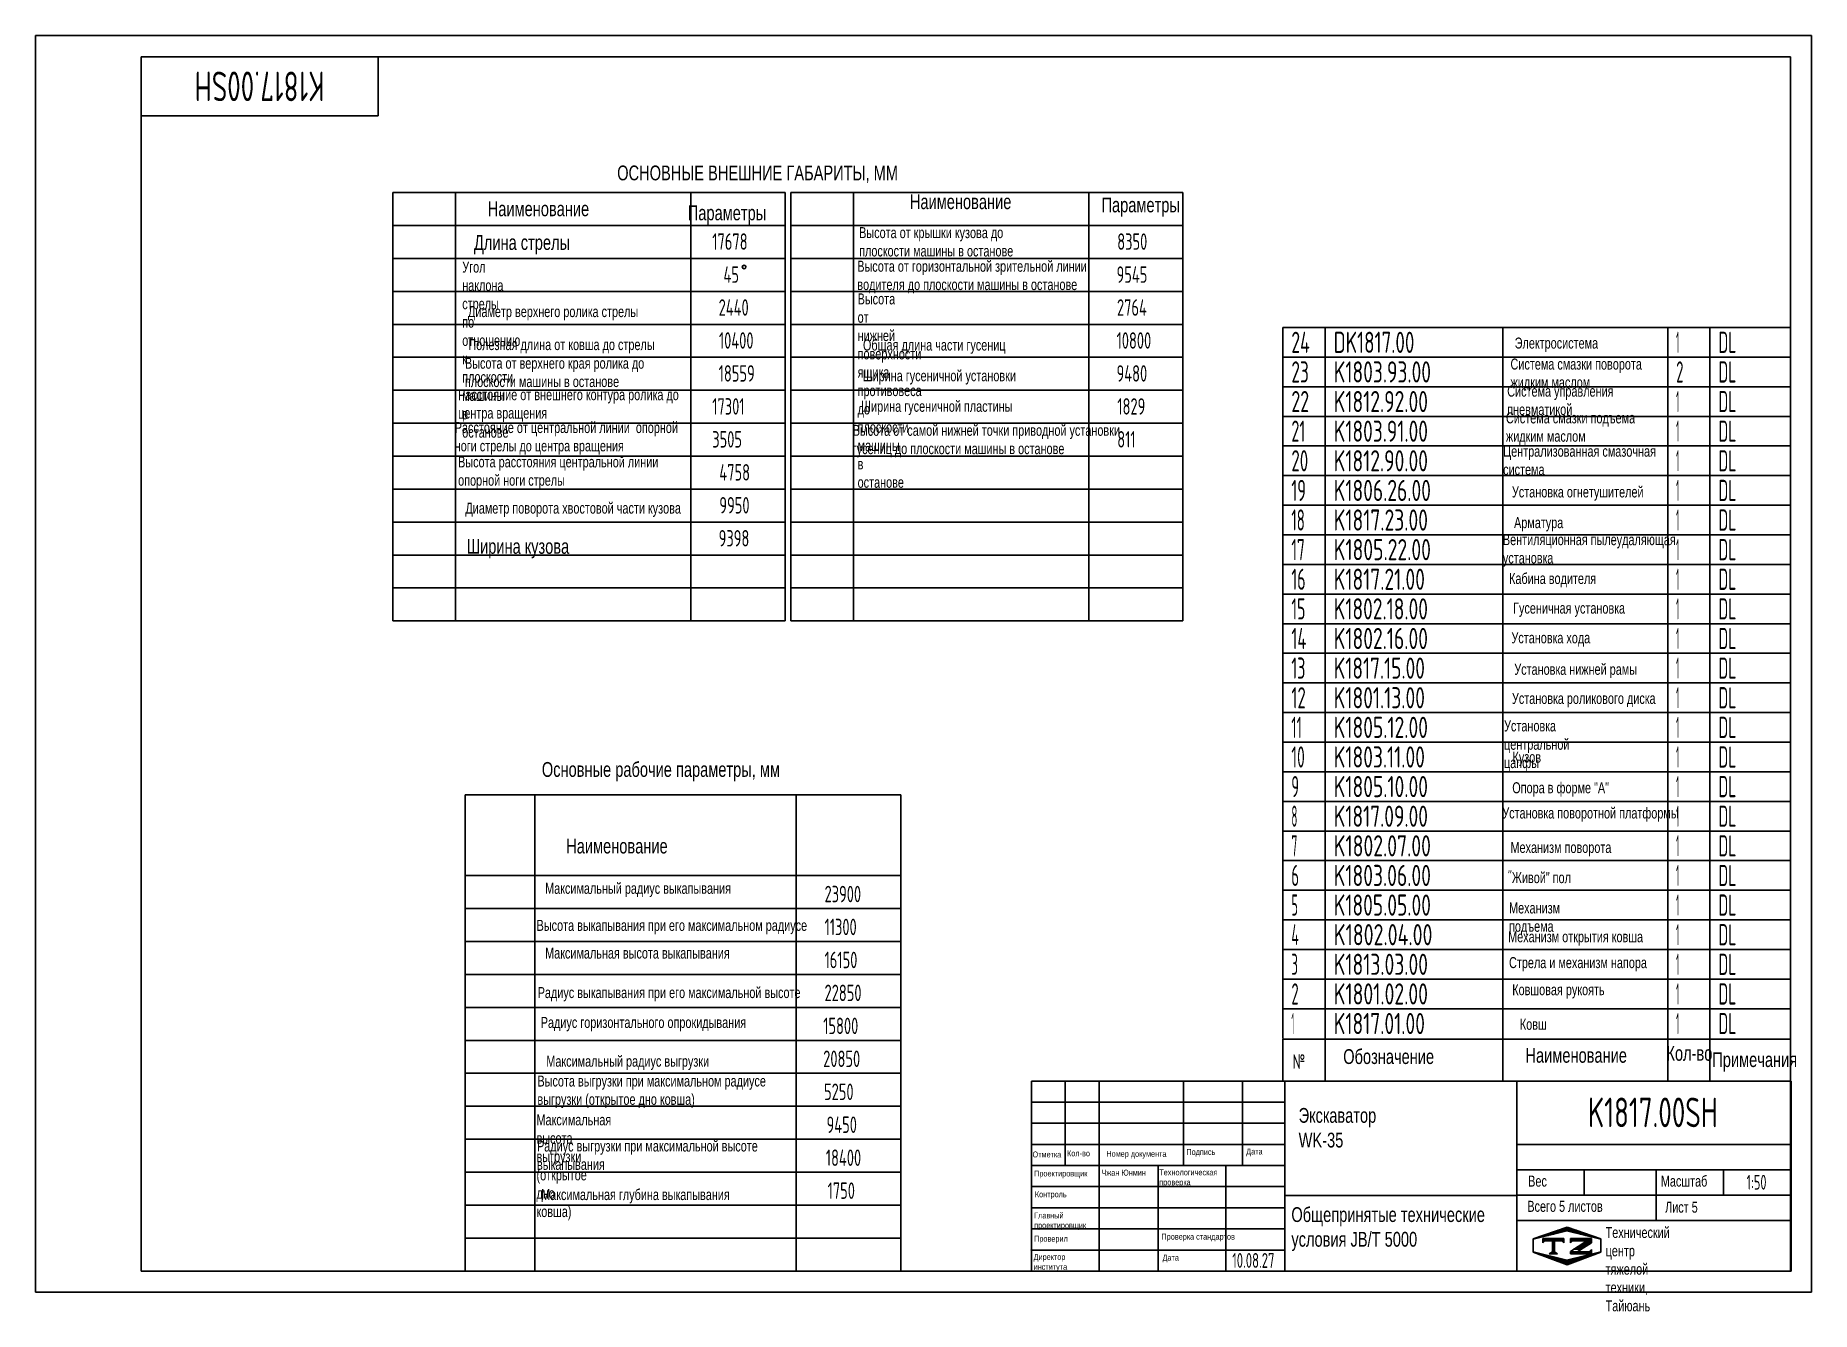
# Model space of a CAD drawing. Header units: millimetres. Extents: x 0 to 21000, y -227 to 14850.
import ezdxf
from ezdxf.enums import TextEntityAlignment as Align

# ---------------------------------------------------------------- set-up
doc = ezdxf.new("R2010")
doc.units = ezdxf.units.MM
doc.header["$LTSCALE"] = 500
doc.linetypes.add('F', pattern=[0.75, 0.5, -0.25])
for name, color, linetype in [('01', 7, 'Continuous'), ('02', 1, 'Continuous'), ('04', 2, 'F'), ('11', 3, 'Continuous'), ('THICK', 7, 'Continuous')]:
    doc.layers.add(name, color=color, linetype=linetype)
doc.styles.get("Standard").update_dxf_attribs({"font": 'isocp', "width": 0.707, "bigfont": 'intecad.shx'})

# ---------------------------------------------------------------- blocks, each defined once
blk = doc.blocks.new('*U94', base_point=(251.96, 168.31))
at = {"layer": '01'}
for p, q in [((251.96, 168.31), (251.96, 182.31)), ((195.96, 168.31), (251.96, 168.31))]:
    blk.add_line(p, q, dxfattribs=at)
blk = doc.blocks.new('*U95')
at = {"layer": '04'}
blk.add_blockref('*U94', (0, 0), dxfattribs=at)
blk = doc.blocks.new('*U96')
at = {"layer": '01'}
for points in [[(415, 292), (25, 292)], [(25, 292), (25, 5)], [(415, 5), (415, 292)], [(25, 5), (415, 5)]]:
    blk.add_lwpolyline(points, dxfattribs=at)
at = {"layer": '02'}
for points in [[(420, 297), (0, 297)], [(0, 297), (0, 0)], [(420, 0), (420, 297)], [(0, 0), (420, 0)]]:
    blk.add_lwpolyline(points, dxfattribs=at)
blk = doc.blocks.new('*U99')
at = {"layer": '01'}
for p, q in [((0, -350), (0, 0)), ((6000, -350), (6000, 0))]:
    blk.add_line(p, q, dxfattribs=at)
at = {"layer": '02'}
for p, q in [((0, 0), (500, 0)), ((500, -350), (500, 0)), ((500, 0), (2600, 0)), ((2600, -350), (2600, 0)), ((2600, 0), (4550, 0)), ((4550, -350), (4550, 0)), ((4550, 0), (5050, 0)), ((5050, -350), (5050, 0)), ((5050, 0), (6000, 0))]:
    blk.add_line(p, q, dxfattribs=at)
blk = doc.blocks.new('*U100')
at = {"layer": '01'}
for p, q in [((0, -350), (0, 0)), ((6000, -350), (6000, 0))]:
    blk.add_line(p, q, dxfattribs=at)
at = {"layer": '02'}
for p, q in [((0, 0), (500, 0)), ((500, -350), (500, 0)), ((500, 0), (2600, 0)), ((2600, -350), (2600, 0)), ((2600, 0), (4550, 0)), ((4550, -350), (4550, 0)), ((4550, 0), (5050, 0)), ((5050, -350), (5050, 0)), ((5050, 0), (6000, 0))]:
    blk.add_line(p, q, dxfattribs=at)
blk = doc.blocks.new('*U101')
at = {"layer": '01'}
for p, q in [((0, -350), (0, 0)), ((6000, -350), (6000, 0))]:
    blk.add_line(p, q, dxfattribs=at)
at = {"layer": '02'}
for p, q in [((0, 0), (500, 0)), ((500, -350), (500, 0)), ((500, 0), (2600, 0)), ((2600, -350), (2600, 0)), ((2600, 0), (4550, 0)), ((4550, -350), (4550, 0)), ((4550, 0), (5050, 0)), ((5050, -350), (5050, 0)), ((5050, 0), (6000, 0))]:
    blk.add_line(p, q, dxfattribs=at)
blk = doc.blocks.new('*U102')
at = {"layer": '01'}
for p, q in [((0, -350), (0, 0)), ((6000, -350), (6000, 0))]:
    blk.add_line(p, q, dxfattribs=at)
at = {"layer": '02'}
for p, q in [((0, 0), (500, 0)), ((500, -350), (500, 0)), ((500, 0), (2600, 0)), ((2600, -350), (2600, 0)), ((2600, 0), (4550, 0)), ((4550, -350), (4550, 0)), ((4550, 0), (5050, 0)), ((5050, -350), (5050, 0)), ((5050, 0), (6000, 0))]:
    blk.add_line(p, q, dxfattribs=at)
blk = doc.blocks.new('*U103')
at = {"layer": '01'}
for p, q in [((0, -350), (0, 0)), ((6000, -350), (6000, 0))]:
    blk.add_line(p, q, dxfattribs=at)
at = {"layer": '02'}
for p, q in [((0, 0), (500, 0)), ((500, -350), (500, 0)), ((500, 0), (2600, 0)), ((2600, -350), (2600, 0)), ((2600, 0), (4550, 0)), ((4550, -350), (4550, 0)), ((4550, 0), (5050, 0)), ((5050, -350), (5050, 0)), ((5050, 0), (6000, 0))]:
    blk.add_line(p, q, dxfattribs=at)
blk = doc.blocks.new('*U104')
at = {"layer": '01'}
for p, q in [((0, -350), (0, 0)), ((6000, -350), (6000, 0))]:
    blk.add_line(p, q, dxfattribs=at)
at = {"layer": '02'}
for p, q in [((0, 0), (500, 0)), ((500, -350), (500, 0)), ((500, 0), (2600, 0)), ((2600, -350), (2600, 0)), ((2600, 0), (4550, 0)), ((4550, -350), (4550, 0)), ((4550, 0), (5050, 0)), ((5050, -350), (5050, 0)), ((5050, 0), (6000, 0))]:
    blk.add_line(p, q, dxfattribs=at)
blk = doc.blocks.new('*U105')
at = {"layer": '01'}
for p, q in [((0, -350), (0, 0)), ((6000, -350), (6000, 0))]:
    blk.add_line(p, q, dxfattribs=at)
at = {"layer": '02'}
for p, q in [((0, 0), (500, 0)), ((500, -350), (500, 0)), ((500, 0), (2600, 0)), ((2600, -350), (2600, 0)), ((2600, 0), (4550, 0)), ((4550, -350), (4550, 0)), ((4550, 0), (5050, 0)), ((5050, -350), (5050, 0)), ((5050, 0), (6000, 0))]:
    blk.add_line(p, q, dxfattribs=at)
blk = doc.blocks.new('*U106')
at = {"layer": '01'}
for p, q in [((0, -350), (0, 0)), ((6000, -350), (6000, 0))]:
    blk.add_line(p, q, dxfattribs=at)
at = {"layer": '02'}
for p, q in [((0, 0), (500, 0)), ((500, -350), (500, 0)), ((500, 0), (2600, 0)), ((2600, -350), (2600, 0)), ((2600, 0), (4550, 0)), ((4550, -350), (4550, 0)), ((4550, 0), (5050, 0)), ((5050, -350), (5050, 0)), ((5050, 0), (6000, 0))]:
    blk.add_line(p, q, dxfattribs=at)
blk = doc.blocks.new('*U107')
at = {"layer": '01'}
for p, q in [((0, -350), (0, 0)), ((6000, -350), (6000, 0))]:
    blk.add_line(p, q, dxfattribs=at)
at = {"layer": '02'}
for p, q in [((0, 0), (500, 0)), ((500, -350), (500, 0)), ((500, 0), (2600, 0)), ((2600, -350), (2600, 0)), ((2600, 0), (4550, 0)), ((4550, -350), (4550, 0)), ((4550, 0), (5050, 0)), ((5050, -350), (5050, 0)), ((5050, 0), (6000, 0))]:
    blk.add_line(p, q, dxfattribs=at)
blk = doc.blocks.new('*U108')
at = {"layer": '01'}
for p, q in [((0, -350), (0, 0)), ((6000, -350), (6000, 0))]:
    blk.add_line(p, q, dxfattribs=at)
at = {"layer": '02'}
for p, q in [((0, 0), (500, 0)), ((500, -350), (500, 0)), ((500, 0), (2600, 0)), ((2600, -350), (2600, 0)), ((2600, 0), (4550, 0)), ((4550, -350), (4550, 0)), ((4550, 0), (5050, 0)), ((5050, -350), (5050, 0)), ((5050, 0), (6000, 0))]:
    blk.add_line(p, q, dxfattribs=at)
blk = doc.blocks.new('*U109')
at = {"layer": '01'}
for p, q in [((0, -350), (0, 0)), ((6000, -350), (6000, 0))]:
    blk.add_line(p, q, dxfattribs=at)
at = {"layer": '02'}
for p, q in [((0, 0), (500, 0)), ((500, -350), (500, 0)), ((500, 0), (2600, 0)), ((2600, -350), (2600, 0)), ((2600, 0), (4550, 0)), ((4550, -350), (4550, 0)), ((4550, 0), (5050, 0)), ((5050, -350), (5050, 0)), ((5050, 0), (6000, 0))]:
    blk.add_line(p, q, dxfattribs=at)
blk = doc.blocks.new('*U110')
at = {"layer": '01'}
for p, q in [((0, -350), (0, 0)), ((6000, -350), (6000, 0))]:
    blk.add_line(p, q, dxfattribs=at)
at = {"layer": '02'}
for p, q in [((0, 0), (500, 0)), ((500, -350), (500, 0)), ((500, 0), (2600, 0)), ((2600, -350), (2600, 0)), ((2600, 0), (4550, 0)), ((4550, -350), (4550, 0)), ((4550, 0), (5050, 0)), ((5050, -350), (5050, 0)), ((5050, 0), (6000, 0))]:
    blk.add_line(p, q, dxfattribs=at)
blk = doc.blocks.new('*U111')
at = {"layer": '01'}
for p, q in [((0, -350), (0, 0)), ((6000, -350), (6000, 0))]:
    blk.add_line(p, q, dxfattribs=at)
at = {"layer": '02'}
for p, q in [((0, 0), (500, 0)), ((500, -350), (500, 0)), ((500, 0), (2600, 0)), ((2600, -350), (2600, 0)), ((2600, 0), (4550, 0)), ((4550, -350), (4550, 0)), ((4550, 0), (5050, 0)), ((5050, -350), (5050, 0)), ((5050, 0), (6000, 0))]:
    blk.add_line(p, q, dxfattribs=at)
blk = doc.blocks.new('*U112')
at = {"layer": '01'}
for p, q in [((0, -350), (0, 0)), ((6000, -350), (6000, 0))]:
    blk.add_line(p, q, dxfattribs=at)
at = {"layer": '02'}
for p, q in [((0, 0), (500, 0)), ((500, -350), (500, 0)), ((500, 0), (2600, 0)), ((2600, -350), (2600, 0)), ((2600, 0), (4550, 0)), ((4550, -350), (4550, 0)), ((4550, 0), (5050, 0)), ((5050, -350), (5050, 0)), ((5050, 0), (6000, 0))]:
    blk.add_line(p, q, dxfattribs=at)
blk = doc.blocks.new('*U113')
at = {"layer": '01'}
for p, q in [((0, -350), (0, 0)), ((6000, -350), (6000, 0))]:
    blk.add_line(p, q, dxfattribs=at)
at = {"layer": '02'}
for p, q in [((0, 0), (500, 0)), ((500, -350), (500, 0)), ((500, 0), (2600, 0)), ((2600, -350), (2600, 0)), ((2600, 0), (4550, 0)), ((4550, -350), (4550, 0)), ((4550, 0), (5050, 0)), ((5050, -350), (5050, 0)), ((5050, 0), (6000, 0))]:
    blk.add_line(p, q, dxfattribs=at)
blk = doc.blocks.new('*U114')
at = {"layer": '01'}
for p, q in [((0, -350), (0, 0)), ((6000, -350), (6000, 0))]:
    blk.add_line(p, q, dxfattribs=at)
at = {"layer": '02'}
for p, q in [((0, 0), (500, 0)), ((500, -350), (500, 0)), ((500, 0), (2600, 0)), ((2600, -350), (2600, 0)), ((2600, 0), (4550, 0)), ((4550, -350), (4550, 0)), ((4550, 0), (5050, 0)), ((5050, -350), (5050, 0)), ((5050, 0), (6000, 0))]:
    blk.add_line(p, q, dxfattribs=at)
blk = doc.blocks.new('*U115')
at = {"layer": '01'}
for p, q in [((0, -350), (0, 0)), ((6000, -350), (6000, 0))]:
    blk.add_line(p, q, dxfattribs=at)
at = {"layer": '02'}
for p, q in [((0, 0), (500, 0)), ((500, -350), (500, 0)), ((500, 0), (2600, 0)), ((2600, -350), (2600, 0)), ((2600, 0), (4550, 0)), ((4550, -350), (4550, 0)), ((4550, 0), (5050, 0)), ((5050, -350), (5050, 0)), ((5050, 0), (6000, 0))]:
    blk.add_line(p, q, dxfattribs=at)
blk = doc.blocks.new('*U116')
at = {"layer": '01'}
for p, q in [((0, -350), (0, 0)), ((6000, -350), (6000, 0))]:
    blk.add_line(p, q, dxfattribs=at)
at = {"layer": '02'}
for p, q in [((0, 0), (500, 0)), ((500, -350), (500, 0)), ((500, 0), (2600, 0)), ((2600, -350), (2600, 0)), ((2600, 0), (4550, 0)), ((4550, -350), (4550, 0)), ((4550, 0), (5050, 0)), ((5050, -350), (5050, 0)), ((5050, 0), (6000, 0))]:
    blk.add_line(p, q, dxfattribs=at)
blk = doc.blocks.new('*U117')
at = {"layer": '01'}
for p, q in [((0, -350), (0, 0)), ((6000, -350), (6000, 0))]:
    blk.add_line(p, q, dxfattribs=at)
at = {"layer": '02'}
for p, q in [((0, 0), (500, 0)), ((500, -350), (500, 0)), ((500, 0), (2600, 0)), ((2600, -350), (2600, 0)), ((2600, 0), (4550, 0)), ((4550, -350), (4550, 0)), ((4550, 0), (5050, 0)), ((5050, -350), (5050, 0)), ((5050, 0), (6000, 0))]:
    blk.add_line(p, q, dxfattribs=at)
blk = doc.blocks.new('*U118')
at = {"layer": '01'}
for p, q in [((0, -350), (0, 0)), ((6000, -350), (6000, 0))]:
    blk.add_line(p, q, dxfattribs=at)
at = {"layer": '02'}
for p, q in [((0, 0), (500, 0)), ((500, -350), (500, 0)), ((500, 0), (2600, 0)), ((2600, -350), (2600, 0)), ((2600, 0), (4550, 0)), ((4550, -350), (4550, 0)), ((4550, 0), (5050, 0)), ((5050, -350), (5050, 0)), ((5050, 0), (6000, 0))]:
    blk.add_line(p, q, dxfattribs=at)
blk = doc.blocks.new('*U119')
at = {"layer": '01'}
for p, q in [((0, -350), (0, 0)), ((6000, -350), (6000, 0))]:
    blk.add_line(p, q, dxfattribs=at)
at = {"layer": '02'}
for p, q in [((0, 0), (500, 0)), ((500, -350), (500, 0)), ((500, 0), (2600, 0)), ((2600, -350), (2600, 0)), ((2600, 0), (4550, 0)), ((4550, -350), (4550, 0)), ((4550, 0), (5050, 0)), ((5050, -350), (5050, 0)), ((5050, 0), (6000, 0))]:
    blk.add_line(p, q, dxfattribs=at)
blk = doc.blocks.new('*U120')
at = {"layer": '01'}
for p, q in [((0, -350), (0, 0)), ((6000, -350), (6000, 0))]:
    blk.add_line(p, q, dxfattribs=at)
at = {"layer": '02'}
for p, q in [((0, 0), (500, 0)), ((500, -350), (500, 0)), ((500, 0), (2600, 0)), ((2600, -350), (2600, 0)), ((2600, 0), (4550, 0)), ((4550, -350), (4550, 0)), ((4550, 0), (5050, 0)), ((5050, -350), (5050, 0)), ((5050, 0), (6000, 0))]:
    blk.add_line(p, q, dxfattribs=at)
blk = doc.blocks.new('*U121')
at = {"layer": '01'}
for p, q in [((0, -350), (0, 0)), ((6000, -350), (6000, 0))]:
    blk.add_line(p, q, dxfattribs=at)
at = {"layer": '02'}
for p, q in [((0, 0), (500, 0)), ((500, -350), (500, 0)), ((500, 0), (2600, 0)), ((2600, -350), (2600, 0)), ((2600, 0), (4550, 0)), ((4550, -350), (4550, 0)), ((4550, 0), (5050, 0)), ((5050, -350), (5050, 0)), ((5050, 0), (6000, 0))]:
    blk.add_line(p, q, dxfattribs=at)
blk = doc.blocks.new('*U122')
at = {"layer": '01'}
for p, q in [((0, -350), (0, 0)), ((0, 0), (500, 0)), ((500, 0), (2600, 0)), ((2600, 0), (4550, 0)), ((4550, 0), (5050, 0)), ((5050, 0), (6000, 0)), ((6000, -350), (6000, 0))]:
    blk.add_line(p, q, dxfattribs=at)
at = {"layer": '02'}
for p, q in [((500, -350), (500, 0)), ((2600, -350), (2600, 0)), ((4550, -350), (4550, 0)), ((5050, -350), (5050, 0))]:
    blk.add_line(p, q, dxfattribs=at)
blk = doc.blocks.new('*X126')
at = {"color": 0}
for p, q in [((127.06, 7.8), (132.06, 7.8)), ((127.06, 7.5), (132.06, 7.5)), ((127.06, 7.2), (127.32, 7.2)), ((127.84, 5.4), (129.64, 5.4)), ((128.3, 5.7), (130.1, 5.7)), ((128.77, 6), (130.57, 6)), ((129.23, 6.3), (131.04, 6.3)), ((129.7, 6.6), (131.51, 6.6)), ((130.16, 6.9), (131.98, 6.9)), ((130.62, 7.2), (132.06, 7.2))]:
    blk.add_line(p, q, dxfattribs=at)
blk = doc.blocks.new('*X127')
at = {"color": 0}
for p, q in [((127.06, 4.8), (132.06, 4.8)), ((127.06, 4.5), (132.06, 4.5)), ((131.84, 5.1), (132.06, 5.1))]:
    blk.add_line(p, q, dxfattribs=at)
blk = doc.blocks.new('*X125')
at = {"color": 0}
for p, q in [((122.34, 4.5), (123.72, 4.5)), ((122.82, 4.8), (123.24, 4.8))]:
    blk.add_line(p, q, dxfattribs=at)
blk = doc.blocks.new('*X124')
at = {"color": 0}
for p, q in [((120.53, 7.8), (125.53, 7.8)), ((120.53, 7.5), (125.53, 7.5)), ((120.53, 7.2), (120.79, 7.2)), ((125.27, 7.2), (125.53, 7.2))]:
    blk.add_line(p, q, dxfattribs=at)
blk = doc.blocks.new('*X123')
at = {"color": 0}
for p, q in [((120.66, 8.7), (121.92, 8.7)), ((121.52, 9), (123.12, 9)), ((122.38, 9.3), (124.32, 9.3)), ((123.24, 9.6), (125.52, 9.6)), ((124.1, 9.9), (128.52, 9.9)), ((124.97, 10.2), (127.67, 10.2)), ((125.83, 10.5), (126.82, 10.5)), ((127.02, 9.6), (129.37, 9.6)), ((128.22, 9.3), (130.22, 9.3)), ((129.42, 9), (131.07, 9)), ((130.62, 8.7), (131.92, 8.7)), ((118.22, 7.8), (118.32, 7.8)), ((118.22, 7.5), (118.27, 7.5)), ((118.22, 7.2), (118.27, 7.2)), ((118.22, 6.9), (118.27, 6.9)), ((118.22, 6.6), (118.27, 6.6)), ((118.22, 6.3), (118.27, 6.3)), ((118.22, 6), (118.27, 6)), ((118.22, 5.7), (118.27, 5.7)), ((118.22, 5.4), (118.27, 5.4)), ((118.22, 5.1), (118.27, 5.1)), ((118.22, 4.8), (118.27, 4.8)), ((118.79, 4.5), (119.42, 4.5)), ((118.94, 8.1), (119.52, 8.1)), ((119.8, 8.4), (120.72, 8.4)), ((131.82, 8.4), (132.77, 8.4)), ((133.02, 8.1), (133.62, 8.1)), ((133.12, 4.5), (133.76, 4.5)), ((134.22, 7.8), (134.32, 7.8)), ((134.27, 7.5), (134.32, 7.5)), ((134.27, 7.2), (134.32, 7.2)), ((134.27, 6.9), (134.32, 6.9)), ((134.27, 6.6), (134.32, 6.6)), ((134.27, 6.3), (134.32, 6.3)), ((134.27, 6), (134.32, 6)), ((134.27, 5.7), (134.32, 5.7)), ((134.27, 5.4), (134.32, 5.4)), ((134.27, 5.1), (134.32, 5.1)), ((134.27, 4.8), (134.32, 4.8)), ((119.61, 4.2), (120.62, 4.2)), ((120.43, 3.9), (121.82, 3.9)), ((121.26, 3.6), (123.02, 3.6)), ((122.08, 3.3), (124.22, 3.3)), ((122.91, 3), (125.42, 3)), ((123.73, 2.7), (128.89, 2.7)), ((124.55, 2.4), (128.07, 2.4)), ((125.38, 2.1), (127.26, 2.1)), ((126.2, 1.8), (126.45, 1.8)), ((127.12, 3), (129.7, 3)), ((128.32, 3.3), (130.51, 3.3)), ((129.52, 3.6), (131.32, 3.6)), ((130.72, 3.9), (132.14, 3.9)), ((131.92, 4.2), (132.95, 4.2))]:
    blk.add_line(p, q, dxfattribs=at)
blk = doc.blocks.new('*U131')
at = {"layer": '01'}
for p, q in [((0, -350), (0, 0)), ((6000, -350), (6000, 0))]:
    blk.add_line(p, q, dxfattribs=at)
at = {"layer": '02'}
for p, q in [((0, 0), (500, 0)), ((500, -350), (500, 0)), ((500, 0), (2600, 0)), ((2600, -350), (2600, 0)), ((2600, 0), (4550, 0)), ((4550, -350), (4550, 0)), ((4550, 0), (5050, 0)), ((5050, -350), (5050, 0)), ((5050, 0), (6000, 0))]:
    blk.add_line(p, q, dxfattribs=at)

msp = doc.modelspace()

# ---------------------------------------------------------------- linework, layer by layer
at = {"layer": '01', "color": 7}
for p, q in [((4226, 12995), (4226, 7932)), ((4226, 12995), (8863, 12995)), ((4968, 12995), (4968, 7932)), ((7750, 12995), (7750, 7932)), ((8863, 12995), (8863, 7932)), ((8931, 12995), (13568, 12995)), ((8931, 12995), (8931, 7932)), ((9673, 12995), (9673, 7932)), ((12455, 12995), (12455, 7932)), ((13568, 12995), (13568, 7932)), ((4226, 12606), (8863, 12606)), ((8931, 12606), (13568, 12606)), ((4226, 12216), (8863, 12216)), ((8931, 12216), (13568, 12216)), ((4226, 11827), (8863, 11827)), ((8931, 11827), (13568, 11827)), ((4226, 11437), (8863, 11437)), ((8931, 11437), (13568, 11437)), ((4226, 11048), (8863, 11048)), ((8931, 11048), (13568, 11048)), ((4226, 10658), (8863, 10658)), ((8931, 10658), (13568, 10658)), ((4226, 10269), (8863, 10269)), ((8931, 10269), (13568, 10269)), ((4226, 9880), (8863, 9880)), ((8931, 9880), (13568, 9880)), ((4226, 9490), (8863, 9490)), ((8931, 9490), (13568, 9490)), ((4226, 9101), (8863, 9101)), ((8931, 9101), (13568, 9101)), ((4226, 8711), (8863, 8711)), ((8931, 8711), (13568, 8711)), ((4226, 8322), (8863, 8322)), ((8931, 8322), (13568, 8322)), ((4226, 7932), (8863, 7932)), ((8931, 7932), (13568, 7932)), ((5080, 5876), (5080, 2587)), ((5080, 5876), (10232, 5876)), ((5904, 5876), (5904, 2587)), ((8995, 5876), (8995, 2587)), ((10232, 5876), (10232, 2587)), ((10232, 5313), (10232, 250)), ((5080, 4924), (10232, 4924)), ((5080, 4534), (10232, 4534)), ((5080, 4145), (10232, 4145)), ((5080, 3755), (10232, 3755)), ((5080, 3366), (10232, 3366)), ((5080, 2976), (10232, 2976)), ((5080, 2587), (10232, 2587)), ((5080, 2587), (5080, 250)), ((5904, 2587), (5904, 250)), ((8995, 2587), (8995, 250)), ((10232, 2587), (10232, 250)), ((5080, 2197), (10232, 2197)), ((5080, 1808), (10232, 1808)), ((5080, 1418), (10232, 1418)), ((5080, 1029), (10232, 1029)), ((5080, 639), (10232, 639)), ((5080, 250), (10232, 250))]:
    msp.add_line(p, q, dxfattribs=at)
at = {"layer": '01'}
msp.add_line((14750, 2642), (14750, 2495), dxfattribs=at)
at = {"layer": '01', "color": 1}
for p, q in [((15250, 2642), (15250, 2495)), ((17350, 2642), (17350, 2495)), ((19300, 2642), (19300, 2495)), ((19800, 2642), (19800, 2495))]:
    msp.add_line(p, q, dxfattribs=at)
at = {"layer": '01', "color": 7}
msp.add_circle((8378, 12115), 21.6, dxfattribs=at)
at = {"layer": '01'}
msp.add_point((20750, 2500), dxfattribs=at)
at = {"layer": 'THICK'}
for p, q in [((11777, 2495), (11777, 250)), ((11777, 2495), (20759, 2495)), ((12176, 2494), (12176, 2495)), ((12177, 1497), (12177, 2495)), ((12576, 250), (12576, 2495)), ((13574, 1497), (13574, 2495)), ((14272, 1497), (14272, 2495)), ((14771, 250), (14771, 2495)), ((17515, 250), (17515, 2495)), ((20759, 250), (20759, 2495)), ((11777, 1747), (14771, 1747)), ((17515, 1747), (20759, 1747)), ((11777, 1497), (14771, 1497)), ((13274, 250), (13274, 1497)), ((14073, 250), (14073, 1497)), ((17515, 1448), (20759, 1448)), ((18314, 1148), (18314, 1448)), ((19162, 849), (19162, 1448)), ((19960, 1148), (19960, 1448)), ((14771, 1144), (17515, 1144)), ((17515, 1148), (20759, 1148)), ((17515, 849), (20759, 849)), ((11777, 250), (20759, 250))]:
    msp.add_line(p, q, dxfattribs=at)
at = {"layer": 'THICK', "color": 3}
for p, q in [((11777, 2246), (14771, 2246)), ((11777, 1996), (14771, 1996)), ((11777, 1248), (14771, 1248)), ((11777, 998), (14771, 998)), ((11777, 749), (14771, 749)), ((17708, 630), (18112, 770)), ((17710, 626), (18109, 726)), ((17823, 584), (17823, 634)), ((17823, 634), (18072, 634)), ((18072, 634), (18072, 584)), ((18109, 726), (18509, 626)), ((18112, 770), (18511, 630)), ((18149, 634), (18149, 584)), ((18149, 634), (18398, 634)), ((18398, 634), (18398, 584)), ((11777, 499), (14771, 499)), ((17708, 473), (17708, 630)), ((18112, 325), (17708, 473)), ((17710, 477), (17710, 626)), ((18109, 377), (17710, 477)), ((17848, 609), (17823, 584)), ((18048, 609), (17848, 609)), ((17948, 484), (17899, 454)), ((17899, 454), (17948, 454)), ((17937, 609), (17937, 473)), ((17948, 609), (17948, 473)), ((17948, 484), (17996, 454)), ((17996, 454), (17948, 454)), ((17960, 609), (17960, 473)), ((18072, 584), (18048, 609)), ((18509, 477), (18109, 377)), ((18511, 473), (18112, 325)), ((18149, 584), (18174, 609)), ((18345, 609), (18149, 482)), ((18149, 482), (18149, 454)), ((18149, 454), (18398, 454)), ((18174, 609), (18345, 609)), ((18271, 503), (18232, 479)), ((18373, 479), (18232, 479)), ((18398, 585), (18271, 503)), ((18398, 503), (18373, 479)), ((18398, 454), (18398, 503)), ((18509, 626), (18509, 477)), ((18511, 630), (18511, 473))]:
    msp.add_line(p, q, dxfattribs=at)
for p in [(11777, 499), (11777, 250)]:
    msp.add_point(p, dxfattribs=at)

# ---------------------------------------------------------------- block references
at = {"layer": '01', "xscale": 50, "yscale": 50, "zscale": 50}
msp.add_blockref('*U96', (0, 0), dxfattribs=at)
at = {"layer": '01', "xscale": 50, "yscale": 50}
msp.add_blockref('*U95', (4050, 13900), dxfattribs=at)
at = {"layer": '01'}
for name, p in [('*U122', (14750, 11400)), ('*U121', (14750, 11050)), ('*U120', (14750, 10700)), ('*U119', (14750, 10350)), ('*U118', (14750, 10000)), ('*U117', (14750, 9650)), ('*U116', (14750, 9300)), ('*U115', (14750, 8950)), ('*U114', (14750, 8600)), ('*U113', (14750, 8250)), ('*U112', (14750, 7900)), ('*U111', (14750, 7550)), ('*U110', (14750, 7200)), ('*U109', (14750, 6850)), ('*U108', (14750, 6500)), ('*U107', (14750, 6150)), ('*U106', (14750, 5800)), ('*U105', (14750, 5450)), ('*U104', (14750, 5100)), ('*U103', (14750, 4750)), ('*U102', (14750, 4400)), ('*U101', (14750, 4050)), ('*U100', (14750, 3700)), ('*U99', (14750, 3350))]:
    msp.add_blockref(name, p, dxfattribs=at)
at = {"layer": '01', "color": 0}
msp.add_blockref('*U131', (14750, 2992), dxfattribs=at)
at = {"layer": 'THICK', "color": 3, "xscale": 49.89600000000064, "yscale": 49.89599999999976, "zscale": 49.89600000000001}
for name in ['*X123', '*X124', '*X125', '*X126', '*X127']:
    msp.add_blockref(name, (11809, 238), dxfattribs=at)

# ---------------------------------------------------------------- texts
at = {"layer": '01', "color": 7, "width": 0.707}
for s, p in [('17678', (8002, 12318)), ('8350', (12791, 12318)), ('45', (8135, 11928)), ('9545', (12783, 11928)), ('2440', (8078, 11539)), ('2764', (12788, 11539)), ('10400', (8081, 11149)), ('10800', (12783, 11149)), ('18559', (8078, 10760)), ('9480', (12783, 10760)), ('17301', (8002, 10370)), ('1829', (12792, 10370)), ('3505', (8002, 9981)), ('811', (12791, 9981)), ('4758', (8086, 9591)), ('9950', (8086, 9202)), ('9398', (8078, 8812)), ('23900', (9330, 4608)), ('11300', (9330, 4219)), ('16150', (9330, 3829)), ('22850', (9330, 3440)), ('15800', (9314, 3050)), ('20850', (9314, 2661)), ('5250', (9324, 2271)), ('9450', (9354, 1882)), ('18400', (9345, 1492)), ('1750', (9366, 1103))]:
    msp.add_text(s, height=194.7, dxfattribs=at).set_placement(p)
at = {"layer": '01', "attachment_point": 1}
for s, insert, char_height in [('{\\fArial|b0|i0|c204|p34;ОСНОВНЫЕ ВНЕШНИЕ ГАБАРИТЫ, ММ}', (6878, 13314), 175), ('{\\fArial|b0|i0|c204|p34;Наименование}', (5347, 12890), 175), ('{\\fArial|b0|i0|c204|p34;Параметры}', (7713, 12842), 175), ('{\\fArial|b0|i0|c204|p34;Наименование}', (10339, 12974), 175), ('{\\fArial|b0|i0|c204|p34;Параметры}', (12605, 12936), 175), ('{\\fArial|b0|i0|c204|p34;Длина стрелы}', (5184, 12492), 175), ('{\\fArial|b0|i0|c204|p34;Высота от крышки кузова до\\Pплоскости машины в останове}', (9739, 12586), 130), ('{\\fArial|b0|i0|c204|p34;Высота от горизонтальной зрительной линии\\Pводителя до плоскости машины в останове}', (9717, 12189), 130), ('{\\fArial|b0|i0|c204|p34;Диаметр верхнего ролика стрелы}', (5114, 11653), 130), ('{\\fArial|b0|i0|c204|p34;Полезная длина от ковша до стрелы}', (5118, 11263), 130), ('{\\fArial|b0|i0|c204|p34;Общая длина части гусениц}', (9784, 11258), 130), ('{\\fArial|b0|i0|c204|p34;\\C3;Электросистема}', (17491, 11281), 130), ('{\\fArial|b0|i0|c204|p34;Высота от верхнего края ролика до\\Pплоскости машины в останове}', (5078, 11043), 130), ('{\\fArial|b0|i0|c204|p34;\\C3;Система смазки поворота\\Pжидким маслом}', (17441, 11033), 130), ('{\\fArial|b0|i0|c204|p34;Ширина гусеничной установки}', (9780, 10895), 130), ('{\\fArial|b0|i0|c204|p34;\\C3;Система управления \\Pпневматикой}', (17402, 10713), 130), ('{\\fArial|b0|i0|c204|p34;Расстояние от внешнего контура ролика до\\Pцентра вращения}', (4997, 10671), 130), ('{\\fArial|b0|i0|c204|p34;Расстояние от центральной линии  опорной\\Pноги стрелы до центра вращения}', (4957, 10283), 130), ('{\\fArial|b0|i0|c204|p34;\\C3;Система смазки подъема\\Pжидким маслом}', (17387, 10397), 130), ('{\\fArial|b0|i0|c204|p34;Высота от самой нижней точки приводной установки\\Pгусениц до плоскости машины в останове}', (9663, 10250), 130), ('{\\fArial|b0|i0|c204|p34;Высота расстояния центральной линии\\Pопорной ноги стрелы}', (4997, 9877), 130), ('{\\fArial|b0|i0|c204|p34;\\C3;Централизованная смазочная\\Pсистема}', (17354, 10003), 130), ('{\\fArial|b0|i0|c204|p34;\\C3;Установка огнетушителей}', (17458, 9522), 130), ('{\\fArial|b0|i0|c204|p34;Диаметр поворота хвостовой части кузова}', (5083, 9331), 130), ('{\\fArial|b0|i0|c204|p34;\\C3;Арматура}', (17483, 9159), 130), ('{\\fArial|b0|i0|c204|p34;Ширина кузова}', (5098, 8901), 175), ('{\\fArial|b0|i0|c204|p34;\\C3;Вентиляционная пылеудаляющая\\Pустановка}', (17351, 8958), 130), ('{\\fArial|b0|i0|c204|p34;\\C3;Кабина водителя}', (17424, 8499), 130), ('{\\fArial|b0|i0|c204|p34;\\C3;Гусеничная установка}', (17472, 8149), 130), ('{\\fArial|b0|i0|c204|p34;\\C3;Установка хода}', (17452, 7798), 130), ('{\\fArial|b0|i0|c204|p34;\\C3;Установка нижней рамы}', (17486, 7426), 130), ('{\\fArial|b0|i0|c204|p34;\\C3;Установка роликового диска}', (17458, 7082), 130), ('{\\fArial|b0|i0|c204|p34;\\C3;Кузов}', (17465, 6388), 130), ('{\\fArial|b0|i0|c204|p34;Основные рабочие параметры, мм}', (5987, 6265), 175), ('{\\fArial|b0|i0|c204|p34;\\C3;Опора в форме "А"}', (17462, 6026), 130), ('{\\fArial|b0|i0|c204|p34;\\C3;Установка поворотной платформы}', (17344, 5728), 130), ('{\\fArial|b0|i0|c204|p34;Наименование}', (6275, 5360), 175), ('{\\fArial|b0|i0|c204|p34;\\C3;Механизм поворота}', (17441, 5321), 130), ('{\\fArial|b0|i0|c204|p34;Максимальный радиус выкапывания}', (6026, 4838), 130), ('{\\Fisocp,intecad|c204;\\C3;"\\fArial|b0|i0|c204|p34;Живой" пол}', (17410, 4964), 130), ('{\\fArial|b0|i0|c204|p34;Высота выкапывания при его максимальном радиусе}', (5925, 4400), 130), ('{\\fArial|b0|i0|c204|p34;\\C3;Механизм открытия ковша}', (17413, 4266), 130), ('{\\fArial|b0|i0|c204|p34;Максимальная высота выкапывания}', (6026, 4073), 130), ('{\\fArial|b0|i0|c204|p34;\\C3;Стрела и механизм напора}', (17424, 3960), 130), ('{\\fArial|b0|i0|c204|p34;Радиус выкапывания при его максимальной высоте}', (5938, 3606), 130), ('{\\fArial|b0|i0|c204|p34;\\C3;Ковшовая рукоять}', (17462, 3640), 130), ('{\\fArial|b0|i0|c204|p34;Радиус горизонтального опрокидывания}', (5974, 3253), 130), ('{\\fArial|b0|i0|c204|p34;\\C3;Ковш}', (17552, 3231), 130), ('{\\fArial|b0|i0|c204|p34;Максимальный радиус выгрузки}', (6040, 2795), 130), ('{\\Fisocp,intecad|c204;№}', (14864, 2813), 175), ('{\\fArial|b0|i0|c204|p34;Наименование}', (17618, 2887), 175), ('{\\fArial|b0|i0|c204|p34;Примечания}', (19827, 2836), 175), ('{\\fArial|b0|i0|c204|p34;Высота выгрузки при максимальном радиусе \\Pвыгрузки (открытое дно ковша)}', (5935, 2561), 130), ('{\\fArial|b0|i0|c204|p34;Радиус выгрузки при максимальной высоте\\Pвыкапывания}', (5930, 1793), 130), ('{\\fArial|b0|i0|c204|p34;Подпись}', (13608, 1692), 70), ('{\\fArial|b0|i0|c204|p34;Дата}', (14316, 1698), 70), ('{\\fArial|b0|i0|c204|p34;Кол-во}', (12197, 1676), 70), ('{\\fArial|b0|i0|c204|p34;Номер документа}', (12662, 1670), 70), ('{\\fArial|b0|i0|c204|p34;\\C3;Чжан Юнмин}', (12605, 1448), 70), ('{\\fArial|b0|i0|c204|p34;Технологическая\\Pпроверка}', (13288, 1451), 70), ('{\\fArial|b0|i0|c204|p34;Вес}', (17650, 1378), 130), ('{\\fArial|b0|i0|c204|p34;Масштаб}', (19219, 1378), 130), ('{\\fArial|b0|i0|c204|p34;Максимальная глубина выкапывания}', (5979, 1219), 130), ('{\\fArial|b0|i0|c204|p34;Контроль}', (11817, 1192), 70), ('{\\fArial|b0|i0|c204|p34;Всего 5 листов}', (17640, 1080), 130), ('{\\fArial|b0|i0|c204|p34;Лист 5}', (19269, 1070), 130), ('{\\fArial|b0|i0|c204|p34;Главный\\Pпроектировщик}', (11808, 942), 70), ('{\\fArial|b0|i0|c204|p34;Общепринятые технические\\Pусловия \\fArial|b0|i0|c0|p34;JB/T 5000}', (14850, 1005), 175), ('{\\fArial|b0|i0|c204|p34;Проверка стандартов}', (13314, 692), 70), ('{\\fArial|b0|i0|c204|p34;Дата}', (13326, 443), 70)]:
    msp.add_mtext(s, dxfattribs=dict(at, insert=insert, char_height=char_height))
for s, insert, char_height, width in [('{\\fArial|b0|i0|c204|p34;Угол наклона стрелы по отношению к \\Pплоскости машины в останове}', (5046, 12179), 130, 10), ('{\\fArial|b0|i0|c204|p34;Высота от нижней поверхности ящика\\Pпротивовеса до плоскости машины в останове}', (9721, 11803), 130, 4.47), ('{\\fArial|b0|i0|c204|p34;Ширина гусеничной пластины}', (9762, 10534), 130, 1842.47), ('{\\fArial|b0|i0|c204|p34;\\C3;Установка центральной цапфы}', (17365, 6757), 130, 3.47), ('{\\fArial|b0|i0|c204|p34;\\C3;Механизм подъема}', (17424, 4606), 130, 3.47), ('{\\fArial|b0|i0|c204|p34;Обозначение}', (15463, 2872), 175, 4.95), ('{\\fArial|b0|i0|c204|p34;Кол-во}', (19285, 2911), 175, 9.9), ('{\\fArial|b0|i0|c204|p34;Максимальная высота выгрузки (открытое дно ковша)}', (5924, 2102), 130, 5.53), ('{\\fArial|b0|i0|c204|p34;Экскаватор \\fArial|b0|i0|c0|p34;WK-35}', (14936, 2177), 175, 5.06), ('{\\fArial|b0|i0|c204|p34;Отметка}', (11789, 1663), 70, 3.16), ('{\\fArial|b0|i0|c204|p34;Проектировщик}', (11808, 1438), 70, 3.16), ('{\\fArial|b0|i0|c204|p34;Проверил}', (11808, 667), 70, 6.33), ('{\\fArial|b0|i0|c204|p34;Технический центр тяжелой\\Pтехники, Тайюань}', (18566, 771), 130, 5.06), ('{\\fArial|b0|i0|c204|p34;Директор института}', (11802, 452), 70, 3.16)]:
    msp.add_mtext(s, dxfattribs=dict(at, insert=insert, char_height=char_height, width=width))
at = {"layer": '11', "width": 0.690312}
msp.add_text('K1817.00SH', height=350, rotation=180, dxfattribs=at).set_placement((3418, 14425), (1882, 14425), align=Align.FIT)
at = {"layer": '11'}
for s, height, width, p, p2 in [('24', 250, 0.641743, (14850, 11100), (15067, 11100)), ('DK1817.00', 250, 0.687912, (15350, 11100), (16305, 11100)), ('1', 250, 0.404, (19400, 11100), (19435, 11100)), ('DL', 250, 0.628444, (19900, 11100), (20112, 11100)), ('23', 250, 0.638783, (14850, 10750), (15056, 10750)), ('K1803.93.00', 250, 0.691075, (15350, 10750), (16501, 10750)), ('2', 250, 0.562593, (19400, 10750), (19486, 10750)), ('DL', 250, 0.628444, (19900, 10750), (20112, 10750)), ('22', 250, 0.639754, (14850, 10400), (15060, 10400)), ('K1812.92.00', 250, 0.690582, (15350, 10400), (16465, 10400)), ('1', 250, 0.404, (19400, 10400), (19435, 10400)), ('DL', 250, 0.628444, (19900, 10400), (20112, 10400)), ('21', 250, 0.623098, (14850, 10050), (15014, 10050)), ('K1803.91.00', 250, 0.690582, (15350, 10050), (16465, 10050)), ('1', 250, 0.404, (19400, 10050), (19435, 10050)), ('DL', 250, 0.628444, (19900, 10050), (20112, 10050)), ('20', 250, 0.636567, (14850, 9700), (15049, 9700)), ('K1812.90.00', 250, 0.690582, (15350, 9700), (16465, 9700)), ('1', 250, 0.404, (19400, 9700), (19435, 9700)), ('DL', 250, 0.628444, (19900, 9700), (20112, 9700)), ('19', 250, 0.612447, (14850, 9350), (15022, 9350)), ('K1806.26.00', 250, 0.691066, (15350, 9350), (16500, 9350)), ('1', 250, 0.404, (19400, 9350), (19435, 9350)), ('DL', 250, 0.628444, (19900, 9350), (20112, 9350)), ('18', 250, 0.606, (14850, 9000), (15009, 9000)), ('K1817.23.00', 250, 0.690573, (15350, 9000), (16465, 9000)), ('1', 250, 0.404, (19400, 9000), (19435, 9000)), ('DL', 250, 0.628444, (19900, 9000), (20112, 9000)), ('17', 250, 0.606, (14850, 8650), (15009, 8650)), ('K1805.22.00', 250, 0.691066, (15350, 8650), (16500, 8650)), ('1', 250, 0.404, (19400, 8650), (19435, 8650)), ('DL', 250, 0.628444, (19900, 8650), (20112, 8650)), ('16', 250, 0.610556, (14850, 8300), (15018, 8300)), ('K1817.21.00', 250, 0.690048, (15350, 8300), (16429, 8300)), ('1', 250, 0.404, (19400, 8300), (19435, 8300)), ('DL', 250, 0.628444, (19900, 8300), (20112, 8300)), ('15', 250, 0.609833, (14850, 7950), (15016, 7950)), ('K1802.18.00', 250, 0.690573, (15350, 7950), (16465, 7950)), ('1', 250, 0.404, (19400, 7950), (19435, 7950)), ('DL', 250, 0.628444, (19900, 7950), (20112, 7950)), ('14', 250, 0.614783, (14850, 7600), (15027, 7600)), ('K1802.16.00', 250, 0.690573, (15350, 7600), (16465, 7600)), ('1', 250, 0.404, (19400, 7600), (19435, 7600)), ('DL', 250, 0.628444, (19900, 7600), (20112, 7600)), ('13', 250, 0.609833, (14850, 7250), (15016, 7250)), ('K1817.15.00', 250, 0.690048, (15350, 7250), (16429, 7250)), ('1', 250, 0.404, (19400, 7250), (19435, 7250)), ('DL', 250, 0.628444, (19900, 7250), (20112, 7250)), ('12', 250, 0.611465, (14850, 6900), (15020, 6900)), ('K1801.13.00', 250, 0.690048, (15350, 6900), (16429, 6900)), ('1', 250, 0.404, (19400, 6900), (19435, 6900)), ('DL', 250, 0.628444, (19900, 6900), (20112, 6900)), ('11', 250, 0.582235, (14850, 6550), (14974, 6550)), ('K1805.12.00', 250, 0.690573, (15350, 6550), (16465, 6550)), ('1', 250, 0.404, (19400, 6550), (19435, 6550)), ('DL', 250, 0.628444, (19900, 6550), (20112, 6550)), ('10', 250, 0.606076, (14850, 6200), (15009, 6200)), ('K1803.11.00', 250, 0.690048, (15350, 6200), (16429, 6200)), ('1', 250, 0.404, (19400, 6200), (19435, 6200)), ('DL', 250, 0.628444, (19900, 6200), (20112, 6200)), ('9', 250, 0.579528, (14850, 5850), (14940, 5850)), ('K1805.10.00', 250, 0.690573, (15350, 5850), (16465, 5850)), ('1', 250, 0.404, (19400, 5850), (19435, 5850)), ('DL', 250, 0.628444, (19900, 5850), (20112, 5850)), ('8', 250, 0.514182, (14850, 5500), (14921, 5500)), ('K1817.09.00', 250, 0.690582, (15350, 5500), (16465, 5500)), ('1', 250, 0.404, (19400, 5500), (19435, 5500)), ('DL', 250, 0.628444, (19900, 5500), (20112, 5500)), ('7', 250, 0.514182, (14850, 5150), (14921, 5150)), ('K1802.07.00', 250, 0.691066, (15350, 5150), (16500, 5150)), ('1', 250, 0.404, (19400, 5150), (19435, 5150)), ('DL', 250, 0.628444, (19900, 5150), (20112, 5150)), ('6', 250, 0.600695, (14850, 4800), (14940, 4800)), ('K1803.06.00', 250, 0.691066, (15350, 4800), (16500, 4800)), ('1', 250, 0.404, (19400, 4800), (19435, 4800)), ('DL', 250, 0.628444, (19900, 4800), (20112, 4800)), ('5', 250, 0.527686, (14850, 4450), (14928, 4450)), ('K1805.05.00', 250, 0.691066, (15350, 4450), (16500, 4450)), ('1', 250, 0.404, (19400, 4450), (19435, 4450)), ('DL', 250, 0.628444, (19900, 4450), (20112, 4450)), ('4', 250, 0.543846, (14850, 4100), (14938, 4100)), ('K1802.04.00', 250, 0.691302, (15350, 4100), (16518, 4100)), ('1', 250, 0.404, (19400, 4100), (19435, 4100)), ('DL', 250, 0.628444, (19900, 4100), (20112, 4100)), ('3', 250, 0.527686, (14850, 3750), (14928, 3750)), ('K1813.03.00', 250, 0.690573, (15350, 3750), (16465, 3750)), ('1', 250, 0.404, (19400, 3750), (19435, 3750)), ('DL', 250, 0.628444, (19900, 3750), (20112, 3750)), ('2', 250, 0.562593, (14850, 3400), (14936, 3400)), ('K1801.02.00', 250, 0.690573, (15350, 3400), (16465, 3400)), ('1', 250, 0.404, (19400, 3400), (19435, 3400)), ('DL', 250, 0.628444, (19900, 3400), (20112, 3400)), ('1', 250, 0.404, (14850, 3050), (14885, 3050)), ('K1817.01.00', 250, 0.690048, (15350, 3050), (16429, 3050)), ('1', 250, 0.404, (19400, 3050), (19435, 3050)), ('DL', 250, 0.628444, (19900, 3050), (20112, 3050)), ('K1817.00SH', 350, 0.690312, (18357, 1950), (19893, 1950)), ('1:50', 175, 0.655288, (20232, 1212), (20468, 1212)), ('10.08.27', 175, 0.642055, (14150, 288), (14650, 288))]:
    msp.add_text(s, height=height, dxfattribs=dict(at, width=width)).set_placement(p, p2, align=Align.FIT)

doc.saveas('drawing.dxf')
